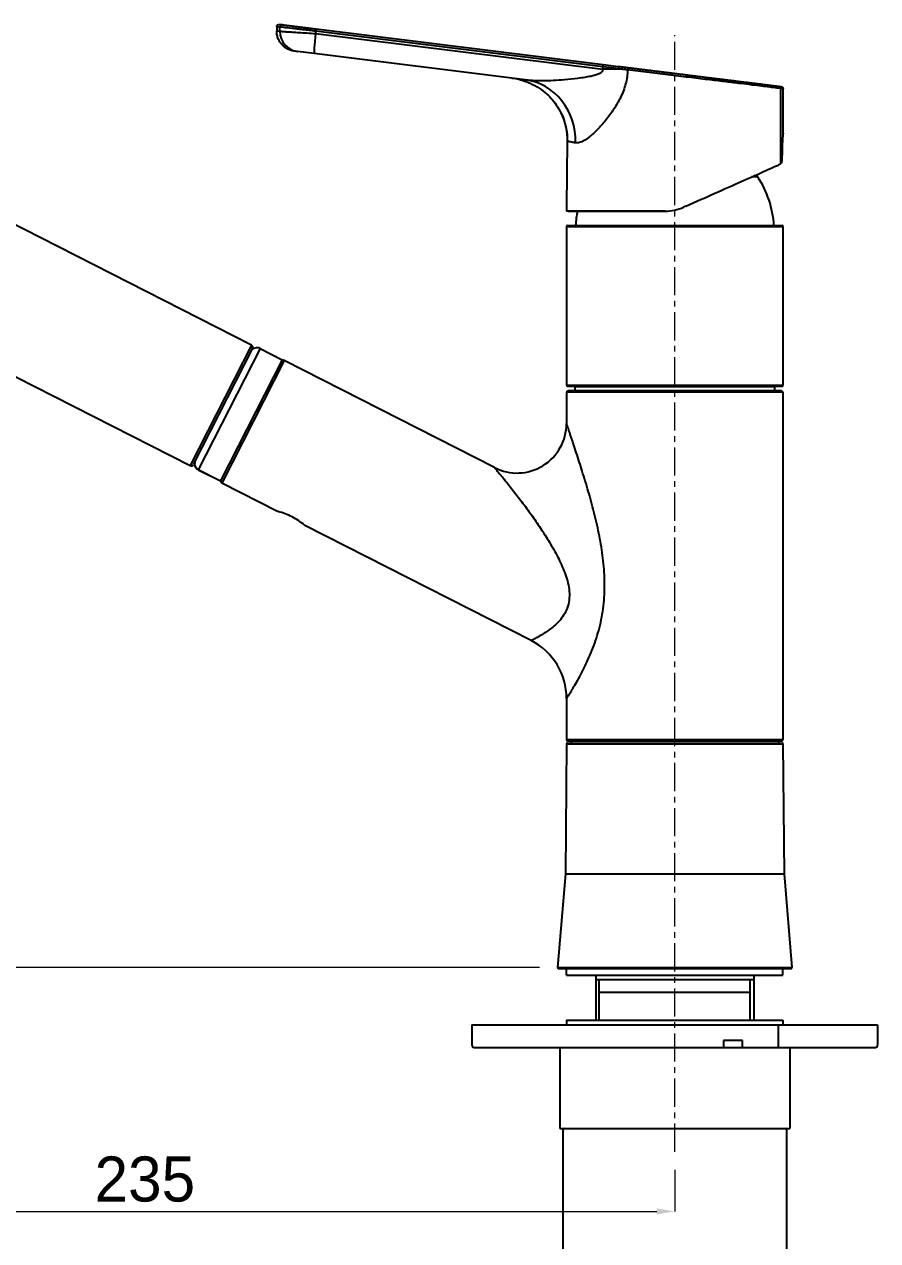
# Model space of a CAD drawing. Extents: x 0 to 1128, y 0 to 827.
# Drawn here: x 600.1 to 789.4, y 281.6 to 551.4 of the extents above; entities that cross this region are included whole.
import ezdxf

# ---------------------------------------------------------------- set-up
doc = ezdxf.new("R2010")
doc.units = 0
doc.header["$LTSCALE"] = 10
doc.header["$MEASUREMENT"] = 0
doc.header["$PDMODE"] = 3
doc.header["$PDSIZE"] = -10
doc.linetypes.add('CENTER', pattern=[2, 1.25, -0.25, 0.25, -0.25])
doc.linetypes.add('CENTER2', pattern=[28.575, 19.05, -3.175, 3.175, -3.175])
doc.layers.get('0').update_dxf_attribs({"linetype": 'CONTINUOUS'})
doc.layers.get('DEFPOINTS').update_dxf_attribs({"linetype": 'CONTINUOUS'})
doc.layers.add('1', color=7, linetype='CONTINUOUS')
doc.layers.add('DEF_LAYER_ASSEM_MEMBER', color=7, linetype='CONTINUOUS')
doc.layers.add('Cneter', color=1, linetype='CENTER2', lineweight=13)
doc.layers.add('외형선', color=3, linetype='CONTINUOUS', lineweight=35)
doc.styles.add('Daelim Dimension', font='')
doc.styles.get('Daelim Dimension').set_extended_font_data('나눔고딕')
doc.dimstyles.new('DEFAULT', dxfattribs={"dimscale": 2, "dimtxt": 2, "dimasz": 2, "dimexe": 0, "dimexo": 2, "dimgap": 1, "dimtad": 1, "dimdec": 0, "dimzin": 9, "dimdsep": 46, "dimtxsty": 'Daelim Dimension', "dimcen": 0.5, "dimclrd": 5, "dimclre": 5, "dimclrt": 256, "dimadec": 1, "dimazin": 0, "dimtfac": 1, "dimtdec": 0, "dimtix": 1, "dimtmove": 0, "dimatfit": 3, "dimfxl": 1, "dimtolj": 1, "dimtzin": 1, "dimlwd": 9, "dimlwe": 9, "dimarcsym": 0})

# ---------------------------------------------------------------- blocks, each defined once
blk = doc.blocks.new('*D0')
at = {"color": 5, "lineweight": 9, "ltscale": 0.5, "transparency": 16777216}
for p, q in [((509.53, 477.63), (509.53, 288.06)), ((744.37, 297.28), (744.37, 288.06)), ((513.53, 288.06), (740.37, 288.06))]:
    blk.add_line(p, q, dxfattribs=at)
at = {"color": 5, "ltscale": 0.5, "transparency": 16777216}
for points in [[(513.53, 288.73), (513.53, 287.4), (509.53, 288.06)], [(740.37, 288.73), (740.37, 287.4), (744.37, 288.06)]]:
    blk.add_solid(points, dxfattribs=at)
at = {"layer": 'DEFPOINTS', "color": 0, "ltscale": 0.5, "transparency": 16777216}
for p in [(509.53, 481.63), (744.37, 301.28), (744.37, 288.06)]:
    blk.add_point(p, dxfattribs=at)
at = {"color": 7, "ltscale": 0.5, "transparency": 16777216, "insert": (626.82, 295.18), "char_height": 10, "attachment_point": 5, "style": 'Daelim Dimension'}
blk.add_mtext('\\A1;235', dxfattribs=at)
blk = doc.blocks.new('*D5')
at = {"color": 5, "lineweight": 9, "ltscale": 0.5, "transparency": 16777216}
for p, q in [((505.53, 481.63), (424.82, 481.63)), ((424.82, 477.63), (424.82, 346.16)), ((714.39, 342.16), (424.82, 342.16))]:
    blk.add_line(p, q, dxfattribs=at)
at = {"color": 5, "ltscale": 0.5, "transparency": 16777216}
for points in [[(424.15, 477.63), (425.49, 477.63), (424.82, 481.63)], [(424.15, 346.16), (425.49, 346.16), (424.82, 342.16)]]:
    blk.add_solid(points, dxfattribs=at)
at = {"layer": 'DEFPOINTS', "color": 0, "ltscale": 0.5, "transparency": 16777216}
for p in [(509.53, 481.63), (424.82, 342.16), (718.39, 342.16)]:
    blk.add_point(p, dxfattribs=at)
at = {"color": 7, "ltscale": 0.5, "transparency": 16777216, "insert": (417.37, 411.9), "char_height": 10, "attachment_point": 5, "rotation": 90, "style": 'Daelim Dimension'}
blk.add_mtext('\\A1;139', dxfattribs=at)
blk = doc.blocks.new('*D7')
at = {"color": 5, "lineweight": 9, "ltscale": 0.5, "transparency": 16777216}
for p, q in [((428.82, 342.16), (424.82, 342.16)), ((424.82, 338.16), (424.82, 123.63)), ((723.82, 119.63), (424.82, 119.63))]:
    blk.add_line(p, q, dxfattribs=at)
at = {"color": 5, "ltscale": 0.5, "transparency": 16777216}
for points in [[(424.15, 338.16), (425.49, 338.16), (424.82, 342.16)], [(424.15, 123.63), (425.49, 123.63), (424.82, 119.63)]]:
    blk.add_solid(points, dxfattribs=at)
at = {"layer": 'DEFPOINTS', "color": 0, "ltscale": 0.5, "transparency": 16777216}
for p in [(424.82, 342.16), (424.82, 119.63), (727.82, 119.63)]:
    blk.add_point(p, dxfattribs=at)
at = {"color": 7, "ltscale": 0.5, "transparency": 16777216, "insert": (417.38, 230.9), "char_height": 10, "attachment_point": 5, "rotation": 90, "style": 'Daelim Dimension'}
blk.add_mtext('\\A1;490', dxfattribs=at)

msp = doc.modelspace()

# ---------------------------------------------------------------- linework, layer by layer
at = {"color": 7, "ltscale": 0.5}
msp.add_line((768.38, 527.2), (768.38, 537.08, 0), dxfattribs=at)
at = {"ltscale": 0.5}
for p, q in [((720.69, 509.95), (742.26, 509.95)), ((768.37, 341.95), (720.37, 341.95))]:
    msp.add_line(p, q, dxfattribs=at)
at = {"color": 0}
for p, q in [((699.37, 329.45), (789.37, 329.45)), ((767.37, 324.45), (767.37, 329.45)), ((699.87, 324.45), (788.87, 324.45)), ((759.37, 325.95), (755.17, 325.95)), ((755.17, 325.95), (755.17, 324.45)), ((759.37, 324.45), (759.37, 325.95))]:
    msp.add_line(p, q, dxfattribs=at)
at = {"layer": '1', "color": 7, "linetype": 'Continuous'}
for p, q in [((656.08, 550.87), (656.07, 549.93)), ((656.78, 549.85), (656.79, 550.78)), ((664.72, 549.86), (664.71, 549.34)), ((664.71, 549.34), (728.39, 541.45)), ((728.4, 541.97), (664.72, 549.86)), ((664.81, 550.35), (728.49, 542.46)), ((664.41, 544.88), (660.68, 545.34)), ((711.16, 539.09), (664.41, 544.88)), ((720.52, 525.42), (720.38, 511.05)), ((720.38, 511.18), (720.38, 509.95)), ((742.26, 509.95), (720.38, 509.95)), ((742.26, 509.95), (720.38, 509.95)), ((746.79, 511.03), (746.32, 510.82))]:
    msp.add_line(p, q, dxfattribs=at)
at = {"layer": '1', "color": 7, "linetype": 'Continuous', "extrusion": (0, 0, -1)}
for start, end in [(97.0619, 109.6443), (154.2333, 180.5447)]:
    msp.add_arc((-706.52, 525.56, 0), 14, start, end, dxfattribs=at)
at = {"layer": '1', "color": 7, "linetype": 'Continuous', "extrusion": (-1.10038e-05, 1.36317e-06, -1)}
msp.add_arc((-767.88, 537.08, -0.01), 0.5, 97.0619, 180, dxfattribs=at)
at = {"layer": '1', "color": 7, "linetype": 'Continuous'}
for centre, major_axis, ratio, start_param, end_param in [((657.29, 550.78), (-0.061, -0.496), 0.988741, 3.141593, 4.825055), ((661.23, 549.81), (-0.55, -4.47), 0.988741, 4.825055, 6.283185), ((664.96, 549.34), (-0.55, -4.47), 0.055203, 4.719954, 6.283185), ((664.74, 549.86), (-0.061, -0.496), 0.055203, 3.141593, 4.719954), ((728.42, 541.97), (-0.061, -0.496), 0.055203, 3.141593, 4.719954), ((727.61, 541.44), (14, -0.08), 0.001023, 1.206929, 1.515059), ((732.77, 541.43), (-0.061, -0.496), 0.353634, 3.141593, 4.755199), ((734.12, 541.26), (0.061, 0.496), 0.446318, 0, 1.624513), ((709.43, 525.19), (-1.72, -13.89), 0.922419, 1.676644, 3.141593)]:
    msp.add_ellipse(centre, major_axis=major_axis, ratio=ratio, start_param=start_param, end_param=end_param, dxfattribs=at)
for points, degree, knots in [([(656.08, 550.87), (656.08, 551), (656.14, 551.15), (656.37, 551.34), (656.52, 551.38), (656.64, 551.36)], 3, [0, 0, 0, 0, 0.5, 0.5, 1, 1, 1, 1]), ([(656.64, 551.36), (656.64, 551.36), (656.71, 551.36), (656.94, 551.33), (657.12, 551.3), (657.35, 551.28)], 3, [0, 0, 0, 0, 0.498568, 0.498568, 1, 1, 1, 1]), ([(664.72, 549.86), (664.25, 549.91), (663.36, 550.01), (662.13, 550.16), (661.08, 550.28), (660.2, 550.38), (658.93, 550.53), (657.49, 550.7), (657.02, 550.76), (656.79, 550.78)], 3, [0, 0, 0, 0, 0.121726, 0.232778, 0.333151, 0.422844, 0.501856, 0.758469, 1, 1, 1, 1]), ([(656.78, 549.85), (656.87, 549.84), (657.04, 549.83), (657.59, 549.79), (658.41, 549.73), (659.54, 549.66), (660.99, 549.57), (662.75, 549.46), (664.04, 549.38), (664.71, 549.34)], 3, [0, 0, 0, 0, 0.111944, 0.234191, 0.366745, 0.509605, 0.662769, 0.826236, 1, 1, 1, 1]), ([(660.68, 545.34), (660.47, 545.37), (660.3, 545.39), (660.08, 545.42), (660.02, 545.42), (660.02, 545.42)], 3, [0, 0, 0, 0, 0.498619, 0.498619, 1, 1, 1, 1]), ([(711.16, 539.09), (711.56, 539.05), (712.41, 538.96), (713.84, 538.91), (715.51, 538.91), (717.55, 538.97), (720.03, 539.13), (722.4, 539.38), (724.35, 539.64), (725.64, 539.88), (726.56, 540.1), (727.18, 540.29), (727.66, 540.48), (728.08, 540.7), (728.44, 541.06), (728.41, 541.33), (728.39, 541.45)], 3, [0, 0, 0, 0, 0.072916, 0.156115, 0.249738, 0.359996, 0.499773, 0.662379, 0.750299, 0.820493, 0.875585, 0.903215, 0.925731, 0.95851, 0.981273, 1, 1, 1, 1]), ([(733.9, 541.26), (733.87, 540.75), (733.81, 539.71), (733.49, 538.16), (733, 536.62), (732.16, 534.7), (730.85, 532.46), (729.08, 530.09), (727.25, 528.01), (725.61, 526.5), (724.27, 525.56), (723.2, 525.06), (722.64, 525.08), (722.36, 525.08)], 3, [0, 0, 0, 0, 0.060267, 0.121389, 0.184542, 0.250806, 0.371742, 0.500106, 0.62879, 0.749238, 0.838193, 0.920926, 1, 1, 1, 1]), ([(732.6, 541.43), (732.05, 541.5), (730.69, 541.67), (729.25, 541.86), (728.4, 541.97)], 3, [0, 0, 0, 0, 0.402153, 1, 1, 1, 1]), ([(733.9, 541.26), (733.89, 541.26), (733.89, 541.26), (733.87, 541.27), (733.85, 541.27), (733.8, 541.27), (733.71, 541.29), (733.52, 541.31), (733.15, 541.36), (732.82, 541.4), (732.6, 541.43)], 3, [0, 0, 0, 0, 0.00776, 0.015571, 0.031193, 0.062439, 0.124936, 0.249942, 0.499972, 1, 1, 1, 1]), ([(768.38, 537.08), (768.38, 537.08), (768.37, 537.08), (768.29, 537.09), (768.1, 537.12), (767.76, 537.16), (767.21, 537.23), (766.38, 537.33), (765.2, 537.48), (763.6, 537.67), (761.53, 537.92), (758.93, 538.24), (755.79, 538.62), (752.11, 539.06), (747.93, 539.56), (743.36, 540.12), (738.53, 540.7), (735.47, 541.07), (733.9, 541.26)], 3, [0, 0, 0, 0, 0.019588, 0.044905, 0.075948, 0.11272, 0.155219, 0.203442, 0.257385, 0.317052, 0.382434, 0.453529, 0.530341, 0.612863, 0.70109, 0.795028, 0.894664, 1, 1, 1, 1]), ([(734.18, 541.76), (736.84, 541.43), (739.77, 541.07), (741.22, 540.89), (744.2, 540.52), (747.15, 540.15), (750.09, 539.79), (751.51, 539.61), (754.34, 539.26), (756.88, 538.95), (759.42, 538.63), (761.47, 538.38), (762.5, 538.25), (763.39, 538.14), (764.27, 538.03), (765.71, 537.85), (766.82, 537.71), (767.2, 537.67), (767.94, 537.58), (767.94, 537.58)], 2, [0, 0, 0, 0.125, 0.125, 0.1875, 0.25, 0.3125, 0.375, 0.375, 0.5, 0.5, 0.625, 0.625, 0.6875, 0.6875, 0.75, 0.8125, 0.875, 0.875, 1, 1, 1]), ([(710.58, 538.95), (711.35, 538.72), (712.78, 538.15), (714.72, 536.98), (716.29, 535.67), (717.57, 534.25), (718.69, 532.62), (719.68, 530.61), (720.39, 528.15), (720.55, 526.37), (720.55, 525.42)], 3, [0, 0, 0, 0, 0.138947, 0.265419, 0.378252, 0.476836, 0.579902, 0.703713, 0.845296, 1, 1, 1, 1]), ([(768.38, 527.2), (768.38, 527.2), (768.38, 527.14), (768.35, 526.91), (768.33, 526.74), (768.29, 526.32), (768.27, 526.06), (768.23, 525.5), (768.22, 525.18), (768.21, 524.85), (768.2, 524.64), (768.2, 524.43), (768.2, 524.21)], 3, [0, 0, 0, 0, 0.215241, 0.215241, 0.430413, 0.430413, 0.646624, 0.646624, 0.863545, 0.863545, 0.863545, 1, 1, 1, 1]), ([(720.98, 525.34), (720.83, 525.37), (720.63, 525.4), (720.57, 525.41), (720.55, 525.42)], 3, [0, 0, 0, 0, 0.619367, 1, 1, 1, 1]), ([(722.36, 525.08), (722.08, 525.14), (721.51, 525.24), (721.14, 525.31), (720.98, 525.34), (720.98, 525.34)], 3, [0, 0, 0, 0, 0.496798, 0.99355, 1, 1, 1, 1]), ([(768.08, 520.62), (768.09, 520.62), (768.1, 520.64), (768.12, 520.69), (768.13, 520.74), (768.15, 520.87), (768.15, 520.96), (768.18, 521.24), (768.18, 521.45), (768.2, 521.87), (768.2, 522.1), (768.2, 522.32)], 3, [0, 0, 0, 0, 0.087077, 0.087077, 0.194303, 0.194303, 0.361389, 0.361389, 0.669583, 0.669583, 1, 1, 1, 1]), ([(746.79, 511.03), (749.01, 512.02), (751.16, 512.97), (755.33, 514.83), (757.32, 515.72), (762.71, 518.11), (765.61, 519.41), (767.14, 520.09)], 3, [0, 0, 0, 0, 0.25, 0.25, 0.5, 0.5, 1, 1, 1, 1]), ([(767.14, 520.09), (767.34, 520.2), (767.64, 520.37), (767.85, 520.49), (767.92, 520.53)], 3, [0, 0, 0, 0, 0.643543, 1, 1, 1, 1])]:
    msp.add_open_spline(points, degree=degree, knots=knots, dxfattribs=at)
for points, degree in [([(656.79, 550.78), (656.33, 550.84), (656.08, 550.87), (656.08, 550.87)], 3), ([(657.35, 551.28), (657.45, 551.26), (657.88, 551.21), (658.53, 551.13), (659.37, 551.03), (660.38, 550.9), (661.53, 550.76), (662.79, 550.6), (664.12, 550.44), (664.81, 550.35)], 2), ([(656.07, 549.93), (656.07, 549.93), (656.32, 549.9), (656.78, 549.85)], 3), ([(728.49, 542.46), (729.98, 542.28), (731.43, 542.1), (732.84, 541.92)], 3), ([(728.39, 541.45), (728.39, 541.62), (728.4, 541.8), (728.4, 541.97)], 3), ([(732.84, 541.92), (733.29, 541.87), (733.74, 541.81), (734.18, 541.76)], 3), ([(710.58, 538.95), (710.83, 538.88), (711.08, 538.8), (711.33, 538.71)], 3), ([(767.92, 520.5), (767.92, 537.14)], 1), ([(768.33, 537.08), (768.26, 537.41)], 1), ([(768.2, 524.21), (768.2, 523.58), (768.2, 522.95), (768.2, 522.32)], 3), ([(768.07, 520.62), (768.02, 520.71), (767.97, 520.79), (767.92, 520.87)], 3), ([(768.07, 520.62), (768.03, 520.6), (767.99, 520.58), (767.95, 520.55)], 3), ([(742.26, 509.95), (743.66, 509.95), (745.04, 510.25), (746.32, 510.82)], 3)]:
    msp.add_open_spline(points, degree=degree, dxfattribs=at)
msp.add_rational_spline([(660.02, 545.42), (656.04, 545.92), (656.07, 549.93)], [1, 0.746158191218, 1], degree=2, dxfattribs=at)
at = {"layer": 'Cneter', "linetype": 'CENTER', "lineweight": 5, "ltscale": 0.5}
msp.add_line((744.37, 301.28), (744.37, 549.01), dxfattribs=at)
at = {"layer": 'DEF_LAYER_ASSEM_MEMBER', "color": 9, "linetype": 'Continuous'}
for p, q in [((762.77, 517.52), (761.38, 517.52)), ((720.37, 506.55), (768.37, 506.55)), ((650.5, 480.22), (636.88, 453.49)), ((652.37, 479.49), (638.67, 452.59)), ((657.74, 476.81), (643.89, 449.63)), ((720.37, 471.35), (768.37, 471.35)), ((768.37, 469.75), (720.37, 469.75)), ((766.52, 470.95), (722.22, 470.95)), ((638.67, 452.6), (643.57, 450.1)), ((720.37, 392.75), (768.37, 392.75)), ((720.37, 391.75), (768.37, 391.75)), ((718.39, 342.16), (770.35, 342.16)), ((760.87, 336.63), (727.62, 336.63))]:
    msp.add_line(p, q, dxfattribs=at)
at = {"layer": 'DEF_LAYER_ASSEM_MEMBER', "color": 7, "linetype": 'Continuous'}
for p, q in [((762.35, 517.75), (761.88, 517.75)), ((650.5, 480.22), (596.08, 507.95)), ((720.37, 506.55), (720.37, 471.35)), ((720.57, 506.75), (768.17, 506.75)), ((768.37, 506.55), (768.37, 471.35)), ((559.87, 492.72), (636.88, 453.49)), ((650.72, 479.54), (637.55, 453.71)), ((652.37, 479.49), (657.27, 476.99)), ((657.27, 476.99), (643.57, 450.09)), ((704.38, 453.04), (657.74, 476.81)), ((720.37, 469.75), (720.37, 462.85)), ((720.57, 471.15), (768.17, 471.15)), ((768.07, 470.05), (720.67, 470.05)), ((722.22, 470.95), (722.22, 470.05)), ((766.52, 470.95), (766.52, 470.05)), ((768.37, 469.75), (768.37, 392.75)), ((637.88, 454.13), (637.85, 453.9)), ((637.85, 453.9), (637.93, 453.46)), ((638.03, 453.26), (638.13, 453.05)), ((638.13, 453.05), (638.44, 452.74)), ((638.67, 452.59), (643.57, 450.09)), ((656.28, 443.32), (643.89, 449.63)), ((656.39, 443.29), (656.28, 443.32)), ((662.34, 440.23), (662.25, 440.31)), ((712.51, 414.67), (662.34, 440.23)), ((720.37, 401.84), (720.37, 392.75)), ((720.37, 391.75), (720.12, 362.95)), ((720.57, 391.95), (768.17, 391.95)), ((720.67, 392.45), (768.07, 392.45)), ((721.37, 392.45), (721.37, 391.95)), ((767.37, 392.45), (767.37, 391.95)), ((768.37, 391.75), (768.63, 362.95)), ((720.12, 362.95), (718.39, 342.16)), ((720.12, 362.95), (768.63, 362.95)), ((768.63, 362.95), (770.35, 342.16)), ((718.59, 341.95), (770.15, 341.95)), ((720.37, 340.45), (720.37, 341.95)), ((720.37, 340.45), (768.37, 340.45)), ((726.87, 340.45), (726.87, 330.45)), ((761.87, 340.45), (761.87, 330.45)), ((768.37, 340.45), (768.37, 341.95)), ((761.87, 339.45), (726.87, 339.45))]:
    msp.add_line(p, q, dxfattribs=at)
at = {"layer": 'DEF_LAYER_ASSEM_MEMBER', "color": 2, "linetype": 'Continuous'}
for p, q in [((727.62, 330.45), (727.62, 339.45)), ((761.12, 330.45), (761.12, 339.45))]:
    msp.add_line(p, q, dxfattribs=at)
at = {"layer": 'DEF_LAYER_ASSEM_MEMBER', "color": 7, "linetype": 'Continuous'}
msp.add_lwpolyline([(638.02, 454.62), (637.92, 454.36), (637.85, 453.91), (637.92, 453.47), (638.12, 453.07), (638.43, 452.74), (638.67, 452.59)], dxfattribs=at)
for centre, radius, start, end in [((762.35, 517.25), 0.5, 33.4075, 90), ((744.37, 505.39), 22.04, 3.5395, 33.4075), ((744.37, 505.39), 22.04, 168.0391, 176.4605), ((720.57, 506.55), 0.2, 90, 180), ((768.17, 506.55), 0.2, 0, 90), ((651.69, 478.15), 1.5, 63, 153.0002), ((650.27, 479.77), 0.5, 333.0002, 63), ((657.51, 476.36), 0.5, 63, 153.0002), ((720.57, 471.35), 0.2, 180, 270), ((720.67, 469.75), 0.3, 90, 180), ((722.02, 470.95), 0.2, 0, 90), ((766.72, 470.95), 0.2, 90, 180), ((768.07, 469.75), 0.3, 0, 90), ((768.17, 471.35), 0.2, 270, 0), ((709.37, 462.85), 11, 243.0002, 0), ((637.11, 453.93), 0.5, 243, 333.0002), ((644.12, 450.08), 0.5, 153.0002, 243), ((705.97, 401.84), 14.4, 0, 63), ((720.67, 392.75), 0.3, 180, 270), ((720.57, 391.75), 0.2, 90, 179.4999), ((768.07, 392.75), 0.3, 270, 0), ((768.17, 391.75), 0.2, 0.5001, 90), ((718.59, 342.15), 0.2, 175.2447, 270), ((770.15, 342.15), 0.2, 270, 4.7553)]:
    msp.add_arc(centre, radius, start, end, dxfattribs=at)
at = {"layer": 'DEF_LAYER_ASSEM_MEMBER', "color": 9, "linetype": 'Continuous'}
for points, start_tangent, end_tangent in [([(720.37, 401.84), (720.38, 401.85), (720.4, 401.89), (720.45, 401.95), (720.5, 402.04), (720.57, 402.15), (720.66, 402.29), (720.88, 402.63), (721.15, 403.06), (721.46, 403.57), (721.81, 404.16), (722.2, 404.81), (723.05, 406.31), (723.95, 408.01), (724.87, 409.89), (725.77, 411.91), (727.33, 416.35), (728.38, 421.14), (728.8, 426.11), (728.63, 431.12), (727.98, 436.05), (727.01, 440.87), (725.82, 445.55), (724.51, 450.06), (723.84, 452.24), (723.18, 454.35), (722.52, 456.38), (721.9, 458.28), (721.61, 459.18), (721.33, 460.01), (721.07, 460.78), (720.84, 461.47), (720.65, 462.04), (720.57, 462.28), (720.5, 462.48), (720.44, 462.64), (720.4, 462.75), (720.38, 462.82), (720.37, 462.85)], (0.000887, -1), (-0.000996, 1)), ([(638.02, 454.62), (637.86, 454.06), (637.93, 453.48), (638.21, 452.96), (638.67, 452.6)], (-0.453866, -0.89107), (0.890929, -0.454142)), ([(704.38, 453.04), (704.39, 453.03), (704.43, 452.99), (704.48, 452.92), (704.56, 452.82), (704.67, 452.7), (704.79, 452.55), (705.08, 452.2), (705.42, 451.78), (705.81, 451.31), (706.23, 450.79), (706.68, 450.24), (707.63, 449.07), (708.63, 447.81), (709.65, 446.49), (710.69, 445.12), (712.78, 442.26), (714.83, 439.25), (716.81, 436.1), (718.62, 432.8), (720.12, 429.29), (720.66, 427.46), (720.96, 425.57), (720.93, 423.68), (720.51, 421.89), (719.72, 420.32), (718.72, 419), (717.61, 417.92), (716.49, 417.04), (715.42, 416.31), (714.46, 415.72), (714.03, 415.48), (713.65, 415.27), (713.31, 415.09), (713.03, 414.94), (712.81, 414.82), (712.72, 414.78), (712.64, 414.74), (712.58, 414.71), (712.54, 414.69), (712.52, 414.68), (712.51, 414.67)], (0.890577, -0.454833), (0.890288, -0.455399))]:
    msp.add_spline(points, degree=3, dxfattribs=dict(at, start_tangent=start_tangent, end_tangent=end_tangent))
at = {"layer": 'DEF_LAYER_ASSEM_MEMBER', "color": 7, "linetype": 'Continuous', "start_tangent": (-0.775256, 0.631647), "end_tangent": (-0.966701, 0.255907)}
msp.add_spline([(662.25, 440.31), (659.48, 442.12), (656.39, 443.29)], degree=3, dxfattribs=at)
at = {"layer": '외형선', "color": 0, "linetype": 'ByBlock', "lineweight": -2, "ltscale": 6}
for p, q in [((699.37, 329.45), (699.37, 324.95)), ((720.37, 330.45), (720.37, 329.45)), ((720.37, 330.45), (768.37, 330.45)), ((768.37, 330.45), (768.37, 329.45)), ((789.37, 329.45), (789.37, 324.95)), ((718.87, 324.45), (718.87, 306.45)), ((769.87, 324.45), (769.87, 306.45)), ((718.87, 306.45), (769.87, 306.45)), ((719.62, 245.45), (719.62, 306.15)), ((719.92, 306.45), (722.02, 306.45)), ((725.12, 306.45), (763.62, 306.45)), ((766.72, 306.45), (768.82, 306.45)), ((769.12, 306.15), (769.12, 245.45))]:
    msp.add_line(p, q, dxfattribs=at)
for centre, radius, start, end in [((699.87, 324.95), 0.5, 180, 270), ((788.87, 324.95), 0.5, 270, 0), ((719.92, 306.15), 0.3, 90, 180), ((768.82, 306.15), 0.3, 0, 90)]:
    msp.add_arc(centre, radius, start, end, dxfattribs=at)

# ---------------------------------------------------------------- dimensions: what is measured, and where the dimension line sits
at = {"color": 5, "ltscale": 0.5}
dim = msp.add_linear_dim(base=(424.82, 342.16), p1=(509.53, 481.63), p2=(718.39, 342.16), angle=90, dimstyle='DEFAULT', override={"dimtxt": 5, "dimdec": 0, "dimclrd": 5, "dimclre": 5, "dimclrt": 7}, dxfattribs=at)
dim.commit()
dim.dimension.update_dxf_attribs({"geometry": '*D5', "text_midpoint": (424.82, 411.9), "dimtype": 160})
dim = msp.add_linear_dim(base=(744.37, 288.06), p1=(509.53, 481.63), p2=(744.37, 301.28), dimstyle='DEFAULT', override={"dimtxt": 5, "dimdec": 0, "dimclrd": 5, "dimclre": 5, "dimclrt": 7}, dxfattribs=at)
dim.commit()
dim.dimension.update_dxf_attribs({"geometry": '*D0', "text_midpoint": (626.82, 288.06), "dimtype": 128})
dim = msp.add_linear_dim(base=(424.82, 119.63), p1=(424.82, 342.16), p2=(727.82, 119.63), angle=90, text='490', dimstyle='DEFAULT', override={"dimtxt": 5, "dimdec": 0, "dimclrd": 5, "dimclre": 5, "dimclrt": 7}, dxfattribs=at)
dim.commit()
dim.dimension.update_dxf_attribs({"geometry": '*D7', "text_midpoint": (417.38, 230.9)})

doc.saveas('drawing.dxf')
